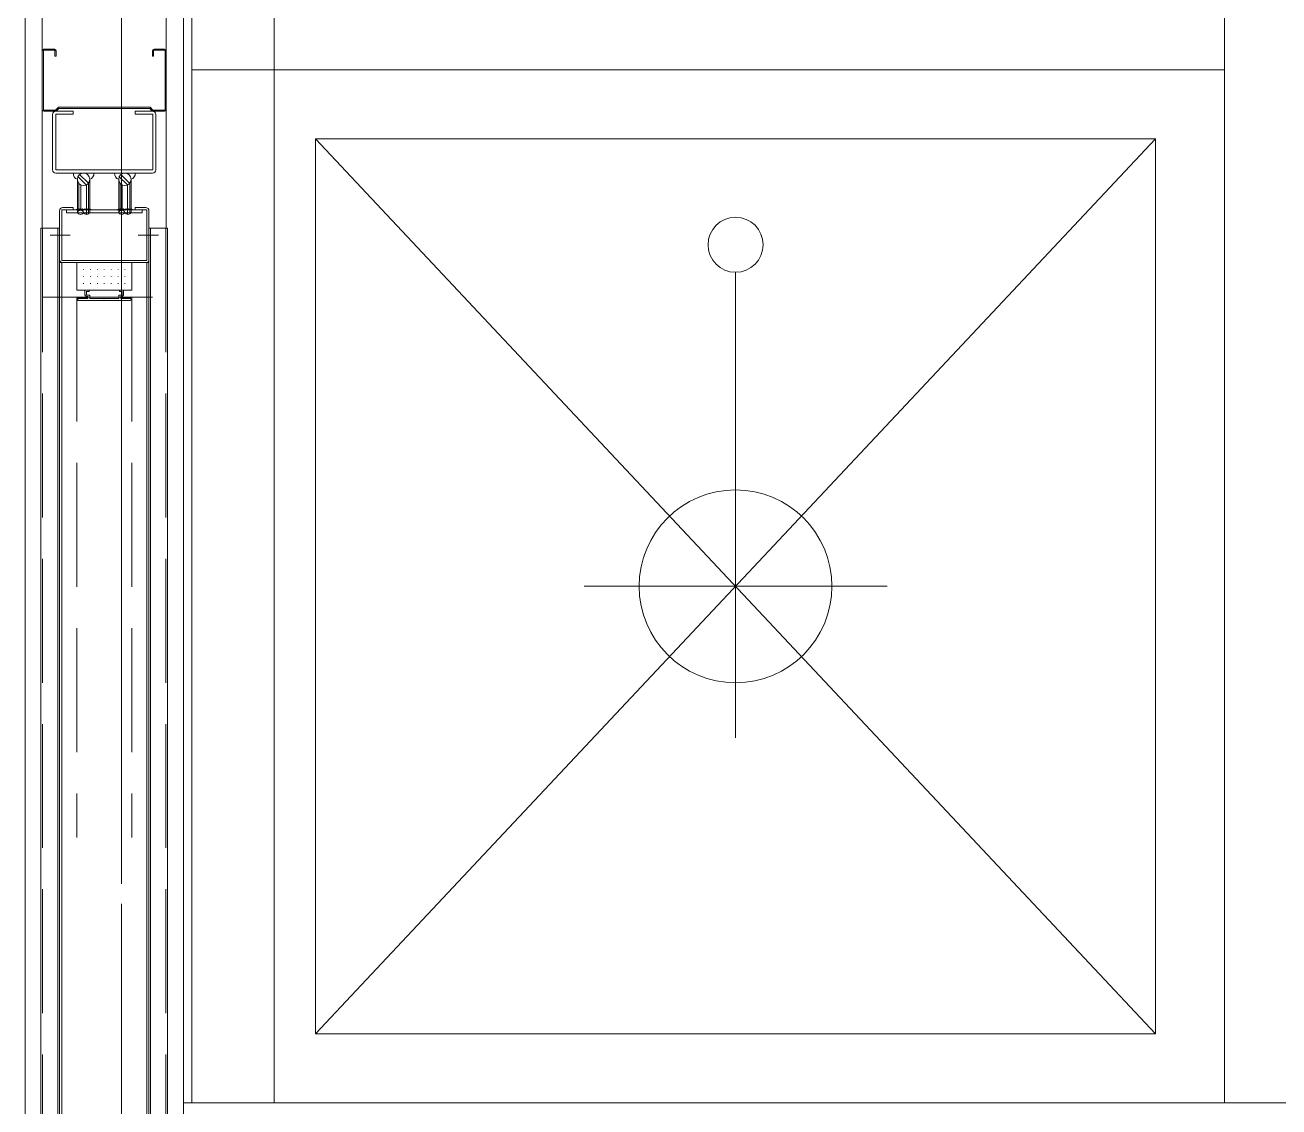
# Model space of a CAD drawing. Units: millimetres at full size. Extents: x -12803 to 120774, y -9413 to 101127.
# Drawn here: x 82204 to 83115, y 13344 to 14130 of the extents above; entities that cross this region are included whole.
import ezdxf

# ---------------------------------------------------------------- set-up
doc = ezdxf.new("R2010")
doc.units = ezdxf.units.MM
doc.header["$LTSCALE"] = 30
for name, pattern in [('CHAIN2', [12, 9, -1, 1, -1]), ('DASHED3', [4, 3, -1]), ('DOUBLE_CHAIN1', [8.8, 5, -1, 0.6, -0.6, 0.6, -1])]:
    doc.linetypes.add(name, pattern=pattern)
doc.layers.add('0-0_NoName', color=7, linetype='Continuous')
for name, color, linetype, lineweight in [('0-5_AIHO47-厨房機器アウトライン', 7, 'Continuous', 15), ('0-6_AIHO30-厨房機器LL', 7, 'Continuous', 15), ('2-2_間仕切り芯', 7, 'DOUBLE_CHAIN1', 15), ('2-3_間仕切り', 7, 'Continuous', 15), ('2-A_建具', 7, 'Continuous', 15), ('3-2_AIHO08-壁芯', 7, 'CHAIN2', 15), ('3-3_AIHO30-厨房機器', 7, 'Continuous', 15), ('3-5_AIHO57-排水立上げ', 7, 'Continuous', 15), ('3-6_AIHO56-排水接続', 7, 'Continuous', 15)]:
    doc.layers.add(name, color=color, linetype=linetype, lineweight=lineweight)

# ---------------------------------------------------------------- blocks, each defined once
blk = doc.blocks.new('グループ部品-732')
at = {"layer": '0-5_AIHO47-厨房機器アウトライン'}
for p, q in [((82385.36, 14097.41), (82385.36, 15597.41)), ((82385.36, 13347.41), (82385.36, 14097.41))]:
    blk.add_line(p, q, dxfattribs=at)
for points in [[(83075.36, 14097.41), (83075.36, 15597.41), (82325.36, 15597.41), (82325.36, 14097.41)], [(83075.36, 13347.41), (83075.36, 14097.41), (82325.36, 14097.41), (82325.36, 13347.41)], [(83025.36, 13397.41), (83025.36, 14047.41), (82415.36, 14047.41), (82415.36, 13397.41)]]:
    blk.add_lwpolyline(points, close=True, dxfattribs=at)
at = {"layer": '0-6_AIHO30-厨房機器LL'}
for p, q in [((82385.36, 15597.41), (82385.36, 14097.41)), ((82385.36, 14097.41), (82385.36, 13347.41)), ((82415.36, 14047.41), (83025.36, 13397.41)), ((82415.36, 13397.41), (83025.36, 14047.41))]:
    blk.add_line(p, q, dxfattribs=at)
blk.add_lwpolyline([(83025.36, 14047.41), (82415.36, 14047.41), (82415.36, 13397.41), (83025.36, 13397.41)], close=True, dxfattribs=at)
at = {"layer": '2-2_間仕切り芯'}
blk.add_line((82274.36, 20799.98), (82274.36, 5670.44), dxfattribs=at)
at = {"layer": '2-3_間仕切り'}
for p, q in [((82306.86, 17926.41), (82306.86, 13982.41)), ((82319.36, 17763.91), (82319.36, 13328.91)), ((82325.36, 17751.41), (82325.36, 13347.41)), ((82204.36, 16763.91), (82204.36, 13122.41)), ((82216.86, 16763.91), (82216.86, 13982.41)), ((82216.86, 13932.41), (82296.96, 13932.41)), ((82319.36, 13347.41), (83170.36, 13347.41))]:
    blk.add_line(p, q, dxfattribs=at)
at = {"layer": '2-A_建具'}
for p, q in [((82216.86, 14068.61), (82216.86, 14111.21)), ((82225.66, 14112.41), (82218.06, 14112.41)), ((82226.06, 14107.41), (82226.06, 14111.61)), ((82226.86, 14107.41), (82226.06, 14107.41)), ((82226.86, 14107.41), (82226.86, 14111.21)), ((82296.86, 14107.41), (82296.86, 14111.21)), ((82297.66, 14107.41), (82296.86, 14107.41)), ((82297.66, 14111.61), (82306.06, 14111.61)), ((82297.66, 14107.41), (82297.66, 14111.61)), ((82305.66, 14112.41), (82298.06, 14112.41)), ((82306.06, 14068.21), (82306.06, 14111.61)), ((82306.86, 14068.61), (82306.86, 14111.21)), ((82228.52, 14070.21), (82226.52, 14068.21)), ((82228.52, 14070.21), (82295.19, 14070.21)), ((82297.19, 14068.21), (82295.19, 14070.21)), ((82217.66, 14068.21), (82226.52, 14068.21)), ((82226.36, 14067.41), (82218.06, 14067.41)), ((82224.36, 14024.81), (82224.36, 14065.01)), ((82226.66, 14065.11), (82239.36, 14065.11)), ((82226.66, 14024.71), (82226.66, 14065.11)), ((82226.76, 14067.41), (82239.36, 14067.41)), ((82228.86, 14069.41), (82227.21, 14067.76)), ((82228.86, 14069.41), (82294.86, 14069.41)), ((82239.36, 14065.11), (82239.36, 14067.41)), ((82284.36, 14067.41), (82296.96, 14067.41)), ((82284.36, 14065.11), (82284.36, 14067.41)), ((82284.36, 14065.11), (82297.06, 14065.11)), ((82296.5, 14067.76), (82294.86, 14069.41)), ((82297.06, 14024.71), (82297.06, 14065.11)), ((82297.19, 14068.21), (82306.06, 14068.21)), ((82305.66, 14067.41), (82297.35, 14067.41)), ((82299.36, 14024.81), (82299.36, 14065.01)), ((82226.66, 14024.71), (82297.06, 14024.71)), ((82226.76, 14022.41), (82296.96, 14022.41)), ((82239.4, 14022.41), (82254.32, 14022.41)), ((82242.36, 13993.91), (82242.36, 14017.91)), ((82242.57, 14019.96), (82248.72, 14013.81)), ((82243.36, 13995.07), (82243.36, 14015.08)), ((82243.99, 14021.38), (82250.32, 14015.04)), ((82250.36, 13992.76), (82250.36, 14015.08)), ((82251.36, 13993.91), (82251.36, 14017.91)), ((82269.4, 14022.41), (82284.32, 14022.41)), ((82272.36, 13993.91), (82272.36, 14017.91)), ((82272.57, 14019.96), (82278.72, 14013.81)), ((82273.36, 13995.07), (82273.36, 14015.08)), ((82273.99, 14021.38), (82280.32, 14015.04)), ((82280.36, 13992.76), (82280.36, 14015.08)), ((82281.36, 13993.91), (82281.36, 14017.91)), ((82244.86, 13995.4), (82244.86, 14013.88)), ((82248.86, 13992.42), (82248.86, 14013.88)), ((82274.86, 13995.4), (82274.86, 14013.88)), ((82278.86, 13992.42), (82278.86, 14013.88)), ((82239.36, 13997.41), (82231.76, 13997.41)), ((82239.36, 13997.41), (82239.36, 13995.81)), ((82291.96, 13997.41), (82284.36, 13997.41)), ((82284.36, 13997.41), (82284.36, 13995.81)), ((82229.36, 13995.01), (82229.36, 13959.81)), ((82239.36, 13995.81), (82230.96, 13995.81)), ((82230.96, 13995.81), (82230.96, 13959.01)), ((82234.36, 13995.81), (82234.36, 13993.51)), ((82246.96, 13995.41), (82246.86, 13995.41)), ((82276.96, 13995.41), (82276.86, 13995.41)), ((82292.76, 13995.81), (82284.36, 13995.81)), ((82289.36, 13995.81), (82289.36, 13993.51)), ((82292.76, 13995.81), (82292.76, 13959.01)), ((82294.36, 13995.01), (82294.36, 13959.81)), ((82215.86, 13982.41), (82229.36, 13982.41)), ((82215.86, 13982.41), (82215.86, 13122.41)), ((82228.16, 13982.41), (82228.16, 13137.41)), ((82229.36, 13137.41), (82229.36, 13982.41)), ((82307.86, 13982.41), (82294.36, 13982.41)), ((82294.36, 13137.41), (82294.36, 13982.41)), ((82295.56, 13982.41), (82295.56, 13137.41)), ((82307.86, 13982.41), (82307.86, 13122.41)), ((82230.96, 13957.41), (82229.36, 13957.41)), ((82292.76, 13959.01), (82230.96, 13959.01)), ((82230.96, 13105.41), (82230.96, 13957.41)), ((82291.96, 13957.41), (82231.76, 13957.41)), ((82292.76, 13957.41), (82294.36, 13957.41)), ((82292.76, 13105.41), (82292.76, 13957.41)), ((82215.86, 13137.41), (82215.86, 13422.41)), ((82307.86, 13137.41), (82307.86, 13422.41))]:
    blk.add_line(p, q, dxfattribs=at)
at = {"layer": '2-A_建具', "linetype": 'DASHED3'}
for p, q in [((82289.36, 13995.81), (82234.36, 13995.81)), ((82289.36, 13993.51), (82234.36, 13993.51)), ((82217.06, 13982.41), (82217.06, 13137.41)), ((82306.66, 13982.41), (82306.66, 13137.41)), ((82237.16, 13977.41), (82222.56, 13977.41)), ((82286.56, 13977.41), (82301.16, 13977.41)), ((82241.86, 13957.41), (82281.86, 13957.41)), ((82241.86, 13957.41), (82241.86, 13937.41)), ((82246.86, 13952.41), (82246.86, 13952.11)), ((82251.86, 13952.41), (82251.86, 13952.11)), ((82256.86, 13952.41), (82256.86, 13952.11)), ((82261.86, 13952.41), (82261.86, 13952.11)), ((82266.86, 13952.41), (82266.86, 13952.11)), ((82271.86, 13952.41), (82271.86, 13952.11)), ((82276.86, 13952.41), (82276.86, 13952.11)), ((82281.86, 13957.41), (82281.86, 13937.41)), ((82246.86, 13947.41), (82246.86, 13947.11)), ((82246.86, 13942.41), (82246.86, 13942.11)), ((82251.86, 13947.41), (82251.86, 13947.11)), ((82251.86, 13942.41), (82251.86, 13942.11)), ((82256.86, 13947.41), (82256.86, 13947.11)), ((82256.86, 13942.41), (82256.86, 13942.11)), ((82261.86, 13947.41), (82261.86, 13947.11)), ((82261.86, 13942.41), (82261.86, 13942.11)), ((82266.86, 13947.41), (82266.86, 13947.11)), ((82266.86, 13942.41), (82266.86, 13942.11)), ((82271.86, 13947.41), (82271.86, 13947.11)), ((82271.86, 13942.41), (82271.86, 13942.11)), ((82276.86, 13947.41), (82276.86, 13947.11)), ((82276.86, 13942.41), (82276.86, 13942.11)), ((82281.86, 13937.41), (82241.86, 13937.41)), ((82247.86, 13934.12), (82247.86, 13937.41)), ((82248.71, 13933.13), (82249.86, 13932.96)), ((82248.86, 13936.41), (82248.86, 13933.91)), ((82250.86, 13936.41), (82248.86, 13936.41)), ((82248.86, 13933.91), (82251.36, 13933.91)), ((82249.86, 13931.41), (82249.86, 13932.96)), ((82250.86, 13937.41), (82250.86, 13936.41)), ((82251.36, 13933.91), (82251.36, 13931.41)), ((82273.86, 13932.96), (82275, 13933.13)), ((82273.86, 13931.41), (82273.86, 13932.96)), ((82275.86, 13934.12), (82275.86, 13937.41)), ((82249.36, 13932.01), (82241.86, 13932.01)), ((82241.86, 13932.01), (82241.86, 13539.91)), ((82242.61, 13930.41), (82242.61, 13930.91)), ((82243.11, 13931.41), (82249.86, 13931.41)), ((82261.56, 13929.91), (82243.11, 13929.91)), ((82272.36, 13931.41), (82251.36, 13931.41)), ((82261.56, 13929.91), (82261.86, 13930.21)), ((82261.86, 13930.21), (82262.16, 13929.91)), ((82280.61, 13929.91), (82262.16, 13929.91)), ((82273.86, 13931.41), (82280.61, 13931.41)), ((82281.86, 13932.01), (82274.36, 13932.01)), ((82281.11, 13930.91), (82281.11, 13930.41)), ((82281.86, 13932.01), (82281.86, 13539.91))]:
    blk.add_line(p, q, dxfattribs=at)
at = {"layer": '2-A_建具'}
blk.add_lwpolyline([(82217.66, 14068.21), (82217.66, 14111.61), (82226.06, 14111.61)], dxfattribs=at)
at = {"layer": '2-A_建具', "linetype": 'DASHED3'}
blk.add_lwpolyline([(82272.86, 13937.41), (82272.86, 13936.41), (82274.86, 13936.41), (82274.86, 13933.91), (82272.36, 13933.91), (82272.36, 13931.41)], dxfattribs=at)
at = {"layer": '2-A_建具'}
for centre in [(82246.86, 14017.91), (82276.86, 14017.91)]:
    blk.add_circle(centre, 4.5, dxfattribs=at)
for centre, radius, start, end in [((82218.06, 14111.21), 1.2, 90, 180), ((82225.66, 14111.21), 1.2, 0, 90), ((82298.06, 14111.21), 1.2, 90, 180), ((82305.66, 14111.21), 1.2, 0, 90), ((82218.06, 14068.61), 1.2, 180, 270), ((82226.76, 14065.01), 2.4, 90, 180), ((82226.36, 14068.61), 1.2, 270, 315), ((82297.35, 14068.61), 1.2, 225, 270), ((82296.96, 14065.01), 2.4, 0, 90), ((82305.66, 14068.61), 1.2, 270, 0), ((82226.76, 14024.81), 2.4, 180, 270), ((82296.96, 14024.81), 2.4, 270, 0), ((82243.4, 14021.84), 4.02, 171.82006, 255.0162), ((82250.32, 14021.84), 4.02, 284.9838, 8.17994), ((82273.4, 14021.84), 4.02, 171.82006, 255.0162), ((82280.32, 14021.84), 4.02, 284.9838, 8.17994), ((82231.76, 13995.01), 2.4, 90, 180), ((82291.96, 13995.01), 2.4, 0, 90), ((82242.36, 13995.41), 1, 0, 180), ((82244.61, 13992.97), 2.44, 22.61986, 157.38014), ((82244.61, 13994.85), 2.44, 202.61986, 337.38014), ((82244.16, 13995.41), 1, 0, 180), ((82245.96, 13995.41), 1, 0, 180), ((82247.76, 13995.41), 1, 0, 180), ((82249.11, 13994.85), 2.44, 202.61986, 337.38014), ((82249.56, 13995.41), 1, 0, 180), ((82251.36, 13995.41), 1, 0, 180), ((82272.36, 13995.41), 1, 0, 180), ((82274.61, 13992.97), 2.44, 22.61986, 157.38014), ((82274.61, 13994.85), 2.44, 202.61986, 337.38014), ((82274.16, 13995.41), 1, 0, 180), ((82275.96, 13995.41), 1, 0, 180), ((82277.76, 13995.41), 1, 0, 180), ((82279.11, 13994.85), 2.44, 202.61986, 337.38014), ((82279.56, 13995.41), 1, 0, 180), ((82281.36, 13995.41), 1, 0, 180), ((82231.76, 13959.81), 2.4, 180, 270), ((82291.96, 13959.81), 2.4, 270, 0)]:
    blk.add_arc(centre, radius, start, end, dxfattribs=at)
at = {"layer": '2-A_建具', "linetype": 'DASHED3'}
for centre, radius, start, end in [((82248.86, 13934.12), 1, 180, 261.46923), ((82274.86, 13934.12), 1, 278.53077, 0), ((82243.11, 13930.91), 0.5, 89.99996, 180.00004), ((82243.11, 13930.41), 0.5, 179.99996, 270.00004), ((82280.61, 13930.91), 0.5, 359.99996, 90.00004), ((82280.61, 13930.41), 0.5, 269.99996, 0.00004)]:
    blk.add_arc(centre, radius, start, end, dxfattribs=at)
at = {"layer": '3-2_AIHO08-壁芯'}
blk.add_lwpolyline([(82274.36, 19596.41), (82274.36, 13296.41), (82274.36, 6996.41)], dxfattribs=at)
at = {"layer": '3-3_AIHO30-厨房機器'}
for points in [[(83075.36, 14097.41), (83075.36, 15597.41), (82325.36, 15597.41), (82325.36, 14097.41)], [(83075.36, 13347.41), (83075.36, 14097.41), (82325.36, 14097.41), (82325.36, 13347.41)]]:
    blk.add_lwpolyline(points, close=True, dxfattribs=at)
at = {"layer": '3-5_AIHO57-排水立上げ'}
blk.add_line((82720.36, 13792.41), (82720.36, 13950.41), dxfattribs=at)
blk.add_circle((82720.36, 13970.41), 20, dxfattribs=at)
at = {"layer": '3-6_AIHO56-排水接続'}
for p, q in [((82720.36, 13612.41), (82720.36, 13832.41)), ((82610.36, 13722.41), (82830.36, 13722.41))]:
    blk.add_line(p, q, dxfattribs=at)
blk.add_circle((82720.36, 13722.41), 70, dxfattribs=at)
blk = doc.blocks.new('グループ部品-763')
at = {"layer": '0-5_AIHO47-厨房機器アウトライン'}
for p, q in [((82385.36, 14097.41), (82385.36, 15597.41)), ((82385.36, 13347.41), (82385.36, 14097.41))]:
    blk.add_line(p, q, dxfattribs=at)
for points in [[(83075.36, 14097.41), (83075.36, 15597.41), (82325.36, 15597.41), (82325.36, 14097.41)], [(83075.36, 13347.41), (83075.36, 14097.41), (82325.36, 14097.41), (82325.36, 13347.41)], [(83025.36, 13397.41), (83025.36, 14047.41), (82415.36, 14047.41), (82415.36, 13397.41)]]:
    blk.add_lwpolyline(points, close=True, dxfattribs=at)
at = {"layer": '0-6_AIHO30-厨房機器LL'}
for p, q in [((82385.36, 15597.41), (82385.36, 14097.41)), ((82385.36, 14097.41), (82385.36, 13347.41)), ((82415.36, 14047.41), (83025.36, 13397.41)), ((82415.36, 13397.41), (83025.36, 14047.41))]:
    blk.add_line(p, q, dxfattribs=at)
blk.add_lwpolyline([(83025.36, 14047.41), (82415.36, 14047.41), (82415.36, 13397.41), (83025.36, 13397.41)], close=True, dxfattribs=at)
at = {"layer": '2-A_建具'}
for p, q in [((82216.86, 14068.61), (82216.86, 14111.21)), ((82225.66, 14112.41), (82218.06, 14112.41)), ((82226.06, 14107.41), (82226.06, 14111.61)), ((82226.86, 14107.41), (82226.06, 14107.41)), ((82226.86, 14107.41), (82226.86, 14111.21)), ((82296.86, 14107.41), (82296.86, 14111.21)), ((82297.66, 14107.41), (82296.86, 14107.41)), ((82297.66, 14111.61), (82306.06, 14111.61)), ((82297.66, 14107.41), (82297.66, 14111.61)), ((82305.66, 14112.41), (82298.06, 14112.41)), ((82306.06, 14068.21), (82306.06, 14111.61)), ((82306.86, 14068.61), (82306.86, 14111.21)), ((82228.52, 14070.21), (82226.52, 14068.21)), ((82228.52, 14070.21), (82295.19, 14070.21)), ((82297.19, 14068.21), (82295.19, 14070.21)), ((82217.66, 14068.21), (82226.52, 14068.21)), ((82226.36, 14067.41), (82218.06, 14067.41)), ((82224.36, 14024.81), (82224.36, 14065.01)), ((82226.66, 14065.11), (82239.36, 14065.11)), ((82226.66, 14024.71), (82226.66, 14065.11)), ((82226.76, 14067.41), (82239.36, 14067.41)), ((82228.86, 14069.41), (82227.21, 14067.76)), ((82228.86, 14069.41), (82294.86, 14069.41)), ((82239.36, 14065.11), (82239.36, 14067.41)), ((82284.36, 14067.41), (82296.96, 14067.41)), ((82284.36, 14065.11), (82284.36, 14067.41)), ((82284.36, 14065.11), (82297.06, 14065.11)), ((82296.5, 14067.76), (82294.86, 14069.41)), ((82297.06, 14024.71), (82297.06, 14065.11)), ((82297.19, 14068.21), (82306.06, 14068.21)), ((82305.66, 14067.41), (82297.35, 14067.41)), ((82299.36, 14024.81), (82299.36, 14065.01)), ((82226.66, 14024.71), (82297.06, 14024.71)), ((82226.76, 14022.41), (82296.96, 14022.41)), ((82239.4, 14022.41), (82254.32, 14022.41)), ((82242.36, 13993.91), (82242.36, 14017.91)), ((82242.57, 14019.96), (82248.72, 14013.81)), ((82243.36, 13995.07), (82243.36, 14015.08)), ((82243.99, 14021.38), (82250.32, 14015.04)), ((82250.36, 13992.76), (82250.36, 14015.08)), ((82251.36, 13993.91), (82251.36, 14017.91)), ((82269.4, 14022.41), (82284.32, 14022.41)), ((82272.36, 13993.91), (82272.36, 14017.91)), ((82272.57, 14019.96), (82278.72, 14013.81)), ((82273.36, 13995.07), (82273.36, 14015.08)), ((82273.99, 14021.38), (82280.32, 14015.04)), ((82280.36, 13992.76), (82280.36, 14015.08)), ((82281.36, 13993.91), (82281.36, 14017.91)), ((82244.86, 13995.4), (82244.86, 14013.88)), ((82248.86, 13992.42), (82248.86, 14013.88)), ((82274.86, 13995.4), (82274.86, 14013.88)), ((82278.86, 13992.42), (82278.86, 14013.88)), ((82239.36, 13997.41), (82231.76, 13997.41)), ((82239.36, 13997.41), (82239.36, 13995.81)), ((82291.96, 13997.41), (82284.36, 13997.41)), ((82284.36, 13997.41), (82284.36, 13995.81)), ((82229.36, 13995.01), (82229.36, 13959.81)), ((82239.36, 13995.81), (82230.96, 13995.81)), ((82230.96, 13995.81), (82230.96, 13959.01)), ((82234.36, 13995.81), (82234.36, 13993.51)), ((82246.96, 13995.41), (82246.86, 13995.41)), ((82276.96, 13995.41), (82276.86, 13995.41)), ((82292.76, 13995.81), (82284.36, 13995.81)), ((82289.36, 13995.81), (82289.36, 13993.51)), ((82292.76, 13995.81), (82292.76, 13959.01)), ((82294.36, 13995.01), (82294.36, 13959.81)), ((82215.86, 13982.41), (82229.36, 13982.41)), ((82215.86, 13982.41), (82215.86, 13122.41)), ((82228.16, 13982.41), (82228.16, 13137.41)), ((82229.36, 13137.41), (82229.36, 13982.41)), ((82307.86, 13982.41), (82294.36, 13982.41)), ((82294.36, 13137.41), (82294.36, 13982.41)), ((82295.56, 13982.41), (82295.56, 13137.41)), ((82307.86, 13982.41), (82307.86, 13122.41)), ((82230.96, 13957.41), (82229.36, 13957.41)), ((82292.76, 13959.01), (82230.96, 13959.01)), ((82230.96, 13105.41), (82230.96, 13957.41)), ((82291.96, 13957.41), (82231.76, 13957.41)), ((82292.76, 13957.41), (82294.36, 13957.41)), ((82292.76, 13105.41), (82292.76, 13957.41)), ((82215.86, 13137.41), (82215.86, 13422.41)), ((82307.86, 13137.41), (82307.86, 13422.41))]:
    blk.add_line(p, q, dxfattribs=at)
at = {"layer": '2-A_建具', "linetype": 'DASHED3'}
for p, q in [((82289.36, 13995.81), (82234.36, 13995.81)), ((82289.36, 13993.51), (82234.36, 13993.51)), ((82237.16, 13977.41), (82222.56, 13977.41)), ((82286.56, 13977.41), (82301.16, 13977.41)), ((82241.86, 13957.41), (82281.86, 13957.41)), ((82241.86, 13957.41), (82241.86, 13937.41)), ((82246.86, 13952.41), (82246.86, 13952.11)), ((82251.86, 13952.41), (82251.86, 13952.11)), ((82256.86, 13952.41), (82256.86, 13952.11)), ((82261.86, 13952.41), (82261.86, 13952.11)), ((82266.86, 13952.41), (82266.86, 13952.11)), ((82271.86, 13952.41), (82271.86, 13952.11)), ((82276.86, 13952.41), (82276.86, 13952.11)), ((82281.86, 13957.41), (82281.86, 13937.41)), ((82246.86, 13947.41), (82246.86, 13947.11)), ((82246.86, 13942.41), (82246.86, 13942.11)), ((82251.86, 13947.41), (82251.86, 13947.11)), ((82251.86, 13942.41), (82251.86, 13942.11)), ((82256.86, 13947.41), (82256.86, 13947.11)), ((82256.86, 13942.41), (82256.86, 13942.11)), ((82261.86, 13947.41), (82261.86, 13947.11)), ((82261.86, 13942.41), (82261.86, 13942.11)), ((82266.86, 13947.41), (82266.86, 13947.11)), ((82266.86, 13942.41), (82266.86, 13942.11)), ((82271.86, 13947.41), (82271.86, 13947.11)), ((82271.86, 13942.41), (82271.86, 13942.11)), ((82276.86, 13947.41), (82276.86, 13947.11)), ((82276.86, 13942.41), (82276.86, 13942.11)), ((82281.86, 13937.41), (82241.86, 13937.41)), ((82247.86, 13934.12), (82247.86, 13937.41)), ((82248.71, 13933.13), (82249.86, 13932.96)), ((82248.86, 13936.41), (82248.86, 13933.91)), ((82250.86, 13936.41), (82248.86, 13936.41)), ((82248.86, 13933.91), (82251.36, 13933.91)), ((82249.86, 13931.41), (82249.86, 13932.96)), ((82250.86, 13937.41), (82250.86, 13936.41)), ((82251.36, 13933.91), (82251.36, 13931.41)), ((82273.86, 13932.96), (82275, 13933.13)), ((82273.86, 13931.41), (82273.86, 13932.96)), ((82275.86, 13934.12), (82275.86, 13937.41)), ((82249.36, 13932.01), (82241.86, 13932.01)), ((82242.61, 13930.41), (82242.61, 13930.91)), ((82243.11, 13931.41), (82249.86, 13931.41)), ((82261.56, 13929.91), (82243.11, 13929.91)), ((82272.36, 13931.41), (82251.36, 13931.41)), ((82261.56, 13929.91), (82261.86, 13930.21)), ((82261.86, 13930.21), (82262.16, 13929.91)), ((82280.61, 13929.91), (82262.16, 13929.91)), ((82273.86, 13931.41), (82280.61, 13931.41)), ((82281.86, 13932.01), (82274.36, 13932.01)), ((82281.11, 13930.91), (82281.11, 13930.41))]:
    blk.add_line(p, q, dxfattribs=at)
at = {"layer": '2-A_建具'}
blk.add_lwpolyline([(82217.66, 14068.21), (82217.66, 14111.61), (82226.06, 14111.61)], dxfattribs=at)
at = {"layer": '2-A_建具', "linetype": 'DASHED3'}
blk.add_lwpolyline([(82272.86, 13937.41), (82272.86, 13936.41), (82274.86, 13936.41), (82274.86, 13933.91), (82272.36, 13933.91), (82272.36, 13931.41)], dxfattribs=at)
at = {"layer": '2-A_建具'}
for centre in [(82246.86, 14017.91), (82276.86, 14017.91)]:
    blk.add_circle(centre, 4.5, dxfattribs=at)
for centre, radius, start, end in [((82218.06, 14111.21), 1.2, 90, 180), ((82225.66, 14111.21), 1.2, 0, 90), ((82298.06, 14111.21), 1.2, 90, 180), ((82305.66, 14111.21), 1.2, 0, 90), ((82218.06, 14068.61), 1.2, 180, 270), ((82226.76, 14065.01), 2.4, 90, 180), ((82226.36, 14068.61), 1.2, 270, 315), ((82297.35, 14068.61), 1.2, 225, 270), ((82296.96, 14065.01), 2.4, 0, 90), ((82305.66, 14068.61), 1.2, 270, 0), ((82226.76, 14024.81), 2.4, 180, 270), ((82296.96, 14024.81), 2.4, 270, 0), ((82243.4, 14021.84), 4.02, 171.82006, 255.0162), ((82250.32, 14021.84), 4.02, 284.9838, 8.17994), ((82273.4, 14021.84), 4.02, 171.82006, 255.0162), ((82280.32, 14021.84), 4.02, 284.9838, 8.17994), ((82231.76, 13995.01), 2.4, 90, 180), ((82291.96, 13995.01), 2.4, 0, 90), ((82242.36, 13995.41), 1, 0, 180), ((82244.61, 13992.97), 2.44, 22.61986, 157.38014), ((82244.61, 13994.85), 2.44, 202.61986, 337.38014), ((82244.16, 13995.41), 1, 0, 180), ((82245.96, 13995.41), 1, 0, 180), ((82247.76, 13995.41), 1, 0, 180), ((82249.11, 13994.85), 2.44, 202.61986, 337.38014), ((82249.56, 13995.41), 1, 0, 180), ((82251.36, 13995.41), 1, 0, 180), ((82272.36, 13995.41), 1, 0, 180), ((82274.61, 13992.97), 2.44, 22.61986, 157.38014), ((82274.61, 13994.85), 2.44, 202.61986, 337.38014), ((82274.16, 13995.41), 1, 0, 180), ((82275.96, 13995.41), 1, 0, 180), ((82277.76, 13995.41), 1, 0, 180), ((82279.11, 13994.85), 2.44, 202.61986, 337.38014), ((82279.56, 13995.41), 1, 0, 180), ((82281.36, 13995.41), 1, 0, 180), ((82231.76, 13959.81), 2.4, 180, 270), ((82291.96, 13959.81), 2.4, 270, 0)]:
    blk.add_arc(centre, radius, start, end, dxfattribs=at)
at = {"layer": '2-A_建具', "linetype": 'DASHED3'}
for centre, radius, start, end in [((82248.86, 13934.12), 1, 180, 261.46923), ((82274.86, 13934.12), 1, 278.53077, 0), ((82243.11, 13930.91), 0.5, 89.99996, 180.00004), ((82243.11, 13930.41), 0.5, 179.99996, 270.00004), ((82280.61, 13930.91), 0.5, 359.99996, 90.00004), ((82280.61, 13930.41), 0.5, 269.99996, 0.00004)]:
    blk.add_arc(centre, radius, start, end, dxfattribs=at)
at = {"layer": '3-2_AIHO08-壁芯'}
blk.add_lwpolyline([(82274.36, 19596.41), (82274.36, 13296.41), (82274.36, 6996.41)], dxfattribs=at)
at = {"layer": '3-3_AIHO30-厨房機器'}
for points in [[(83075.36, 14097.41), (83075.36, 15597.41), (82325.36, 15597.41), (82325.36, 14097.41)], [(83075.36, 13347.41), (83075.36, 14097.41), (82325.36, 14097.41), (82325.36, 13347.41)]]:
    blk.add_lwpolyline(points, close=True, dxfattribs=at)
at = {"layer": '3-5_AIHO57-排水立上げ'}
blk.add_line((82720.36, 13792.41), (82720.36, 13950.41), dxfattribs=at)
blk.add_circle((82720.36, 13970.41), 20, dxfattribs=at)
at = {"layer": '3-6_AIHO56-排水接続'}
for p, q in [((82720.36, 13612.41), (82720.36, 13832.41)), ((82610.36, 13722.41), (82830.36, 13722.41))]:
    blk.add_line(p, q, dxfattribs=at)
blk.add_circle((82720.36, 13722.41), 70, dxfattribs=at)

msp = doc.modelspace()

# ---------------------------------------------------------------- block references
at = {"layer": '0-0_NoName'}
for name in ['グループ部品-732', 'グループ部品-763']:
    msp.add_blockref(name, (0, 0), dxfattribs=at)

doc.saveas('drawing.dxf')
